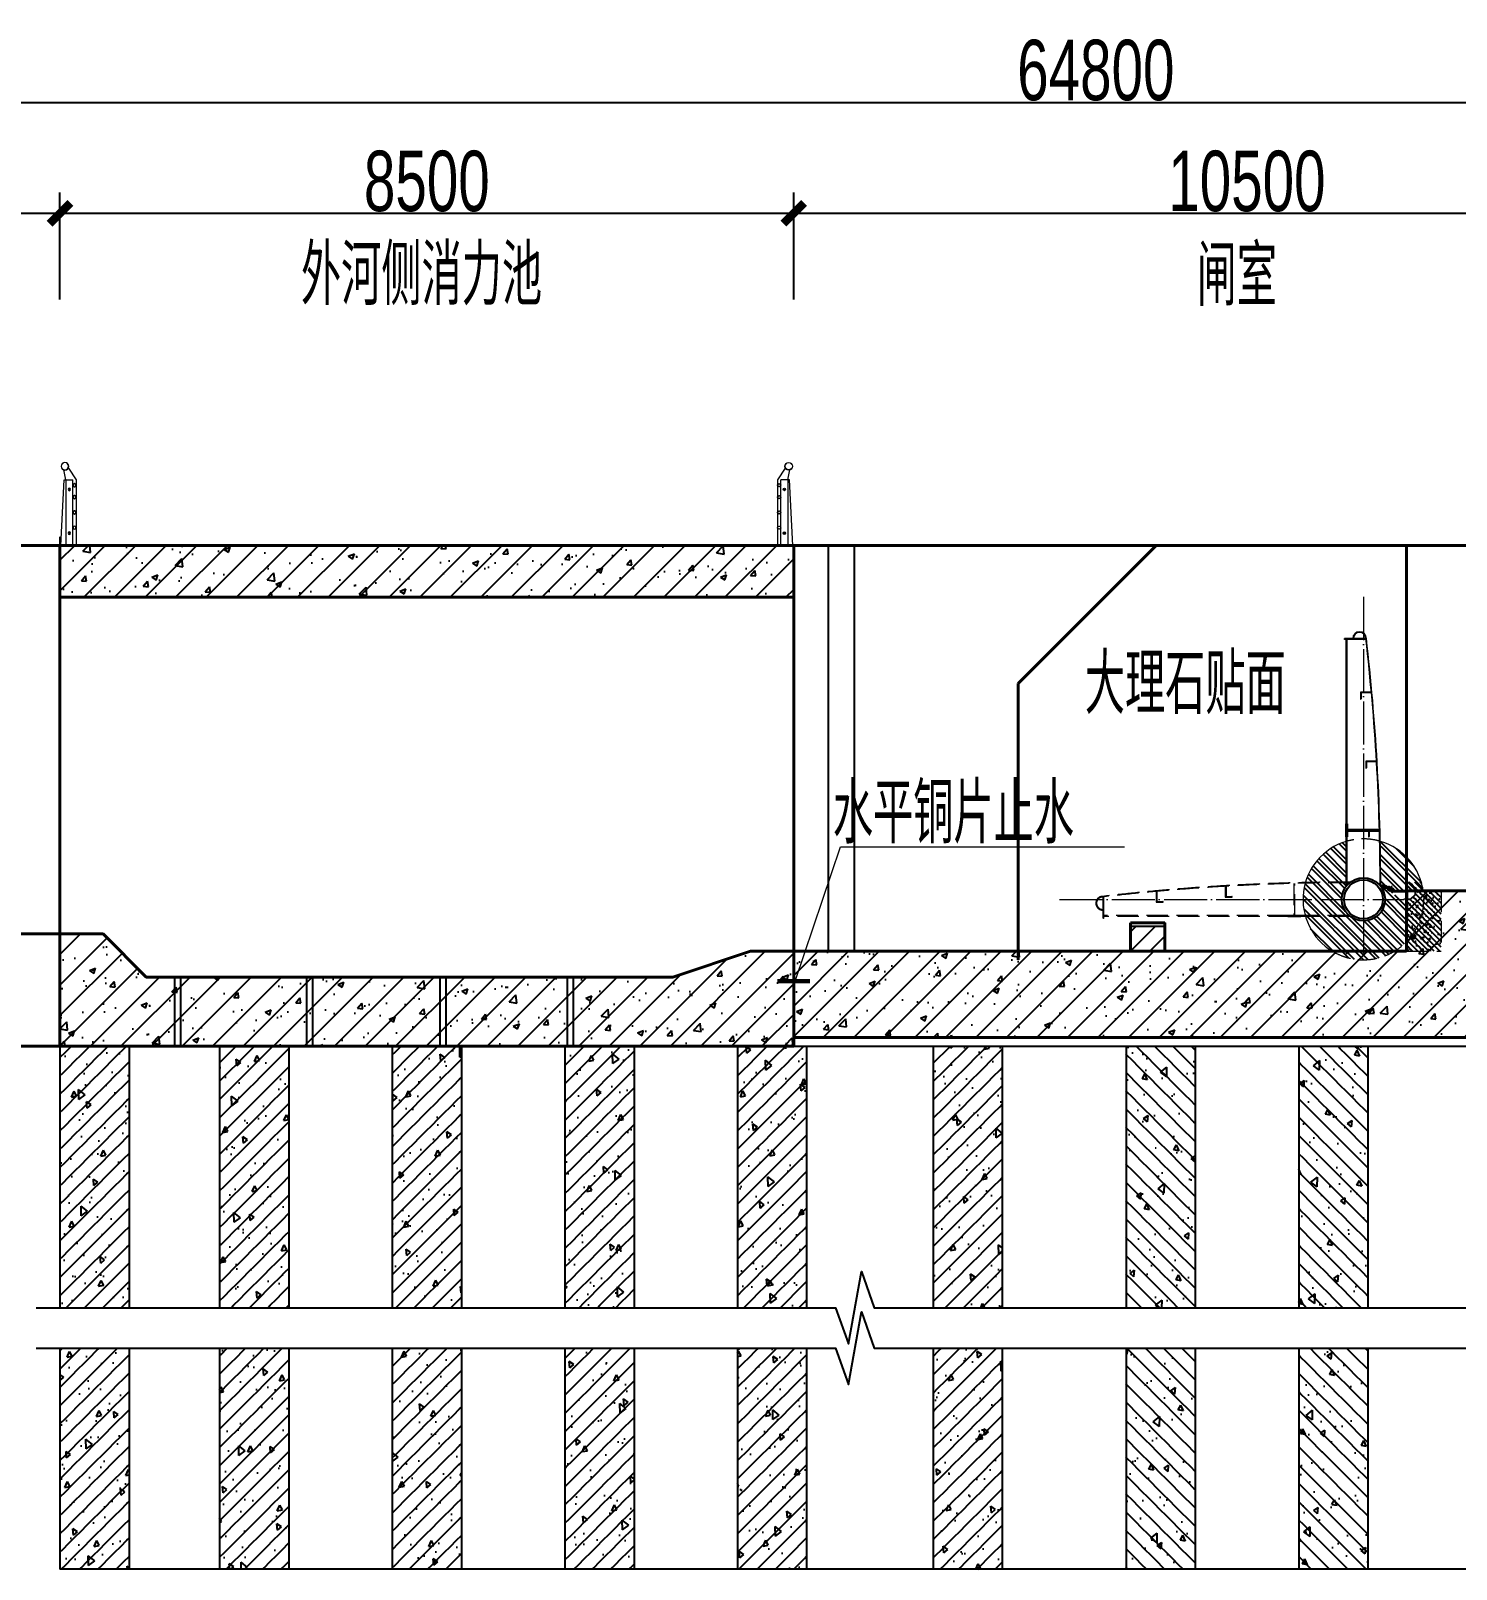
# Model space of a CAD drawing. Extents: x -51258 to 164715, y -112558 to 496610.
# Drawn here: x 60395 to 76908, y 16388 to 34205 of the extents above; entities that cross this region are included whole.
import ezdxf
from ezdxf.enums import TextEntityAlignment as Align

# ---------------------------------------------------------------- set-up
doc = ezdxf.new("R2010")
doc.units = 0
doc.header["$LTSCALE"] = 1000
doc.header["$PDMODE"] = 32
doc.header["$PDSIZE"] = 1
for name, pattern in [('ACAD_ISO03W100', [30, 12, -18]), ('DASH', [0.35, 0.25, -0.1]), ('DOTE', [2.4200000000000004, 2, -0.2, 0.02, -0.2])]:
    doc.linetypes.add(name, pattern=pattern)
for name, color, linetype in [('PUB_TEXT', 7, 'Continuous'), ('填充252', 252, 'Continuous'), ('标注', 3, 'Continuous')]:
    doc.layers.add(name, color=color, linetype=linetype)
for name, color, linetype, lineweight in [('中心线0.15', 5, 'DOTE', 15), ('中粗线0.25', 6, 'Continuous', 25), ('细线0.15', 4, 'Continuous', 15), ('结构轮廓线0.4', 1, 'Continuous', 40), ('虚线0.15', 2, 'DASH', 15)]:
    doc.layers.add(name, color=color, linetype=linetype, lineweight=lineweight)
doc.styles.add('han', font='pdatxt.shx', dxfattribs={"width": 0.7, "bigfont": 'chinese.shx'})
doc.styles.add('图中的汉字和数字', font='njsyeng.shx', dxfattribs={"width": 0.7, "bigfont": 'njsychn.shx'})
doc.linetypes.add('FENCELINE2', pattern='A,0.25,-0.1,[132,ltypeshp.shx,S=0.1,R=0,X=-0.1,Y=0],-0.1,1', length=1.45)
doc.dimstyles.new('1比200(加大字号)', dxfattribs={"dimtxt": 700, "dimasz": 240, "dimexe": 240, "dimexo": 30, "dimgap": 20, "dimtad": 1, "dimdec": 0, "dimdsep": 46, "dimtxsty": '图中的汉字和数字', "dimblk": 'ARCHTICK', "dimcen": 2, "dimclrd": 3, "dimclre": 3, "dimclrt": 3, "dimadec": 0, "dimazin": 0, "dimtfac": 1, "dimtdec": 0, "dimtmove": 2, "dimatfit": 3, "dimldrblk": 'ARCHTICK', "dimfxl": 1000, "dimfxlon": 1, "dimarcsym": 0})

# ---------------------------------------------------------------- blocks, each defined once
blk = doc.blocks.new('LG')
at = {"layer": '细线0.15'}
for p, q in [((359148.2625224381, -64654.48403312584, 40), (359058.2545865657, -64789.88537803153, 40)), ((359058.2545865657, -64789.88537803153, 40), (359058.2545865657, -65549.88537803154)), ((359178.2545865657, -64789.88537803155, 40), (359199.7653564651, -64677.29229785268, 40))]:
    blk.add_line(p, q, dxfattribs=at)
at = {"layer": '细线0.15', "lineweight": 0}
for p, q in [((359195.2631245015, -64789.88537803153, 40), (359097.2631245015, -64789.88537803153, 40)), ((359097.2631245016, -65549.88537803154), (359097.2631245015, -64789.88537803153, 40)), ((359235.2631245015, -65549.88537803154), (359195.2631245015, -64789.88537803153, 40))]:
    blk.add_line(p, q, dxfattribs=at)
at = {"layer": '细线0.15', "linetype": 'ACAD_ISO03W100'}
blk.add_line((359178.2545865657, -64789.88537803155, 40), (359178.2545865657, -65549.88537803153), dxfattribs=at)
at = {"layer": '细线0.15', "linetype": 'FENCELINE2'}
blk.add_line((359045.765758303, -65549.88537803154), (359245.7657583031, -65549.88537803154), dxfattribs=at)
at = {"layer": '细线0.15', "lineweight": 0}
for centre, radius in [((359187.9650924229, -64634.38537803157, 40), 44.49999999999999), ((359187.9650924229, -64634.38537803157, 40), 41.99999999999999), ((359137.2631245015, -64901.75395235806, 40), 15), ((359137.2631245015, -65409.86923665156), 15)]:
    blk.add_circle(centre, radius, dxfattribs=at)
at = {"layer": '细线0.15'}
for centre, radius in [((359077.2545865656, -64854.38537803147, 40), 19), ((359077.2545865656, -64854.38537803147, 40), 17), ((359077.2545865656, -64991.38537803147, 40), 19), ((359077.2545865656, -64991.38537803147, 40), 17), ((359137.2631245015, -64901.75395235806, 40), 7.499999999999997), ((359077.2545865656, -65168.38537803147, 40), 19), ((359077.2545865656, -65168.38537803147, 40), 17), ((359077.2545865656, -65345.38537803147), 19), ((359077.2545865656, -65345.38537803147), 17), ((359137.2631245015, -65409.86923665156), 7.499999999999997)]:
    blk.add_circle(centre, radius, dxfattribs=at)
blk = doc.blocks.new('_ArchTick')
at = {"color": 0, "linetype": 'ByBlock', "const_width": 0.4}
blk.add_lwpolyline([(-0.5, -0.5), (0.5, 0.5)], dxfattribs=at)
blk = doc.blocks.new('*D256')
at = {"color": 3, "lineweight": -2, "transparency": 16777216}
for p, q in [((40332.98265439345, 32376.09166996111), (40332.98265439345, 33616.09166996111)), ((105132.9825643851, 32376.09166996111), (105132.9825643851, 33616.09166996111)), ((40332.98265439345, 33376.09166996111), (105132.9825643851, 33376.09166996111))]:
    blk.add_line(p, q, dxfattribs=at)
at = {"layer": 'Defpoints', "color": 0, "transparency": 16777216}
for p in [(105132.9825643851, 33376.09166996111), (105132.9825643851, 23354.15940741589), (40332.98265439345, 22665.19303068612)]:
    blk.add_point(p, dxfattribs=at)
at = {"color": 3, "lineweight": -2, "transparency": 16777216, "xscale": 240, "yscale": 240, "zscale": 240, "rotation": 180}
blk.add_blockref('_ArchTick', (40332.98265439345, 33376.09166996111), dxfattribs=at)
at = {"color": 3, "lineweight": -2, "transparency": 16777216, "xscale": 240, "yscale": 240, "zscale": 240}
blk.add_blockref('_ArchTick', (105132.9825643851, 33376.09166996111), dxfattribs=at)
at = {"color": 3, "transparency": 16777216, "insert": (72732.98260938926, 33746.09166996111), "char_height": 700, "attachment_point": 5, "style": 'han'}
blk.add_mtext('64800', dxfattribs=at)
blk = doc.blocks.new('xpz')
at = {"layer": '填充252'}
h = blk.add_hatch(dxfattribs=at)
h.set_pattern_fill('钢筋混凝土', color=256, scale=100, angle=45, style=0)
h.set_pattern_definition([(94.99999999999999, (-400, 0), (551.5519991722207, 462.8070788119675), [75, -825]), (40.00000000000002, (-400, 0), (-629.9921673908858, 433.7681495980274), [60, -660]), (145.4514, (-354.0373379739467, 38.56725847578491), (-78.43946861942663, 896.5752821994698), [63.74019000000001, -701.142112]), (91.18419999999998, (-541.4213562373188, 141.4213562373188), (871.6930000911972, 637.613765196473), [112.5, -1237.5]), (141.6356, (-468.7802398364875, 194.5557908087794), (-27.89901497305073, 1349.711689404357), [95.610288, -1051.713]), (36.18420000000004, (-541.4213562373188, 141.4213562373188), (-27.90006887325262, 1349.711667915246), [90, -990]), (66, (-435.3553390593152, 176.776695296634), (706.7715721143024, 137.3824764677699), [74.99999999999997, -824.9999999999998]), (11.00000000000004, (-435.3553390593152, 176.776695296634), (-340.708593061954, 684.8084353987663), [60, -660]), (116.4514, (-376.4577006713953, 188.2251974400133), (366.0636170132847, 822.1906197394301), [63.74019000000001, -701.142112]), (82.50000000000001, (-400, 0), (-226.7931853063402, 243.9898176125473), [0, -651.9999999999998, 0, -669.9999999999998, 0, -662.4999999999998]), (52.49999999999999, (-400, 0), (-92.87294220246008, 464.9094499003634), [0, -382, 0, -637, 0, -252.5]), (12.5, (-557.6848122046213, -157.6848122045922), (393.4181673192061, 361.5207618148606), [0, -250, 0, -780, 0, -1035]), (2.499999999999997, (-628.3954903232516, -228.3954903232516), (341.5899831984662, 483.1598068739489), [0, -325, 0, -518, 0, -735]), (45, (-400, 0), (-106.0660171779821, 106.0660171779821), [100])])
h.paths.add_polyline_path([(0, 3028.91068143677), (-800, 3028.91068143677), (-800, 0), (0, 0)])
h.paths.add_polyline_path([(0, -468.5532274884172), (-800, -468.5532274884172), (-800, -3028.91068143677), (0, -3028.91068143677)])
at = {"color": 252}
for p, q in [((-800, 3028.91068143677), (-800, 0)), ((0, 3028.91068143677), (0, 0)), ((-800, -468.5532274884172), (-800, -3028.91068143677)), ((0, -468.5532274884172), (0, -3028.91068143677))]:
    blk.add_line(p, q, dxfattribs=at)
blk = doc.blocks.new('*D488')
at = {"color": 3, "lineweight": -2, "transparency": 16777216}
for p, q in [((45732.98263392251, 31091.37868433795), (45732.98263392251, 32331.37868433795)), ((60733.01065972869, 31091.37868433795), (60733.01065972869, 32331.37868433795)), ((45732.98263392251, 32091.37868433795), (60733.01065972869, 32091.37868433795))]:
    blk.add_line(p, q, dxfattribs=at)
at = {"layer": 'Defpoints', "color": 0, "transparency": 16777216}
for p in [(60733.01065972869, 32091.37868433795), (45732.98263392251, 22839.22195477702), (60733.01065972869, 22892.40533484507)]:
    blk.add_point(p, dxfattribs=at)
at = {"color": 3, "lineweight": -2, "transparency": 16777216, "xscale": 240, "yscale": 240, "zscale": 240, "rotation": 180}
blk.add_blockref('_ArchTick', (45732.98263392251, 32091.37868433795), dxfattribs=at)
at = {"color": 3, "lineweight": -2, "transparency": 16777216, "xscale": 240, "yscale": 240, "zscale": 240}
blk.add_blockref('_ArchTick', (60733.01065972869, 32091.37868433795), dxfattribs=at)
at = {"color": 3, "transparency": 16777216, "insert": (53232.9966468256, 32461.37868433795), "char_height": 700, "attachment_point": 5, "style": 'han'}
blk.add_mtext('15000', dxfattribs=at)
blk = doc.blocks.new('*D489')
at = {"color": 3, "lineweight": -2, "transparency": 16777216}
for p, q in [((60733.01065972869, 31091.37868433795), (60733.01065972869, 32331.37868433795)), ((69232.98257303392, 31091.37868433795), (69232.98257303392, 32331.37868433795)), ((60733.01065972869, 32091.37868433795), (69232.98257303392, 32091.37868433795))]:
    blk.add_line(p, q, dxfattribs=at)
at = {"layer": 'Defpoints', "color": 0, "transparency": 16777216}
for p in [(69232.98257303392, 32091.37868433795), (60733.01065972869, 22892.40533484507), (69232.98257303392, 22065.54923761706)]:
    blk.add_point(p, dxfattribs=at)
at = {"color": 3, "lineweight": -2, "transparency": 16777216, "xscale": 240, "yscale": 240, "zscale": 240, "rotation": 180}
blk.add_blockref('_ArchTick', (60733.01065972869, 32091.37868433795), dxfattribs=at)
at = {"color": 3, "lineweight": -2, "transparency": 16777216, "xscale": 240, "yscale": 240, "zscale": 240}
blk.add_blockref('_ArchTick', (69232.98257303392, 32091.37868433795), dxfattribs=at)
at = {"color": 3, "transparency": 16777216, "insert": (64982.99661638131, 32461.37868433795), "char_height": 700, "attachment_point": 5, "style": 'han'}
blk.add_mtext('8500', dxfattribs=at)
blk = doc.blocks.new('*D490')
at = {"color": 3, "lineweight": -2, "transparency": 16777216}
for p, q in [((69232.98257303392, 31091.37868433795), (69232.98257303392, 32331.37868433795)), ((79732.98257322286, 31091.37868433795), (79732.98257322286, 32331.37868433795)), ((69232.98257303392, 32091.37868433795), (79732.98257322286, 32091.37868433795))]:
    blk.add_line(p, q, dxfattribs=at)
at = {"layer": 'Defpoints', "color": 0, "transparency": 16777216}
for p in [(79732.98257322286, 32091.37868433795), (69232.98257303392, 22892.40533484507), (79732.98257322286, 21870.99148670502)]:
    blk.add_point(p, dxfattribs=at)
at = {"color": 3, "lineweight": -2, "transparency": 16777216, "xscale": 240, "yscale": 240, "zscale": 240, "rotation": 180}
blk.add_blockref('_ArchTick', (69232.98257303392, 32091.37868433795), dxfattribs=at)
at = {"color": 3, "lineweight": -2, "transparency": 16777216, "xscale": 240, "yscale": 240, "zscale": 240}
blk.add_blockref('_ArchTick', (79732.98257322286, 32091.37868433795), dxfattribs=at)
at = {"color": 3, "transparency": 16777216, "insert": (74482.98257312839, 32461.37868433795), "char_height": 700, "attachment_point": 5, "style": 'han'}
blk.add_mtext('10500', dxfattribs=at)

msp = doc.modelspace()

# ---------------------------------------------------------------- hatches: boundary and pattern name
at = {"layer": '填充252'}
h = msp.add_hatch(dxfattribs=at)
h.set_pattern_fill('钢筋混凝土', color=256, scale=100, style=0)
h.set_pattern_definition([(45, (63132.98065579034, 27646.06712073623), (-176.7766952966369, 176.7766952966369), []), (49.99999999999999, (63132.98065579034, 27646.06712073623), (717.2601826007534, -62.75213498259511), [75, -825]), (355, (63132.98065579034, 27646.06712073623), (-138.751333613, 752.1921337000118), [60, -660]), (100.4514, (63192.75233579034, 27640.83778073627), (578.5093817140216, 689.4395420609536), [63.74019000000001, -701.142112]), (46.18420000000002, (63132.98065579034, 27846.06712073623), (1067.241048625644, -165.5190143290181), [112.4999999999999, -1237.499999999999]), (96.6356, (63221.91740079017, 27832.27381373616), (934.6627055487033, 974.1178709004417), [95.610288, -1051.713]), (351.1842, (63132.98065579034, 27846.06712073623), (934.6619451336272, 974.1186009253246), [90, -990]), (21, (63232.98065579034, 27796.06712073623), (596.9070521184617, -402.6188906653388), [75, -825]), (326.0000000000001, (63232.98065579034, 27796.06712073623), (243.3153319215817, 725.150045046853), [60, -660]), (71.4514, (63282.72288879033, 27762.5155147363), (840.22262858149, 322.5304967099524), [63.74019000000001, -701.142112]), (37.50000000000001, (63132.98065579034, 27646.06712073623), (12.15985531729067, 332.8938538313115), [0, -652, 0, -670, 0, -662.5]), (7.499999999999999, (63132.98065579034, 27646.06712073623), (263.0695374421486, 394.4117118823602), [0, -382, 0, -637, 0, -252.5]), (327.5, (62909.98065579034, 27646.06712073623), (533.822436172409, -22.55487173437976), [0, -250, 0, -780, 0, -1035]), (317.5, (62809.98065579034, 27646.06712073623), (583.1861693423863, 100.1049823323177), [0, -325, 0, -518, 0, -735])])
h.paths.add_polyline_path([(69232.98203810517, 28246.06712073623), (60732.98065579034, 28246.06712073623), (60732.98065579034, 27646.06712073623), (69232.98203810517, 27646.06712073623)])
h = msp.add_hatch(dxfattribs=at)
h.set_pattern_fill('ANSI32', color=256, scale=11.25, angle=90, style=0)
h.set_pattern_definition([(135, (44880.10996838546, -2580.256755499868), (-75.77091102152099, -75.77091102152099), []), (135, (44880.10996838546, -2529.742792999838), (-75.77091102152099, -75.77091102152099), [])])
edge = h.paths.add_edge_path()
edge.add_arc((64035.29098160521, 24531.43243279879), 11999.99999999601, -1.1238586513152882, 1.3646307435607241, ccw=False)
edge.add_arc((75841.4971438288, 24135.33959964395), 250.0000000014511, 34.80436111992992, 40.00916102993028, ccw=False)
edge.add_arc((76065.91977894705, 24289.85196157126), 22.50000000005954, 65.00000000002422, 211.6857323847929, ccw=False)
edge.add_line((76075.42868983632, 24310.24388677976), (76120.71263981963, 24289.12763411109))
edge.add_line((76120.71263981963, 24289.12763411109), (76124.93882243687, 24298.19071198138))
edge.add_line((76124.93882243687, 24298.19071198138), (76186.14603743053, 24269.64931889554))
edge.add_line((76186.14603743053, 24269.64931889554), (76181.91985481328, 24260.58624102524))
edge.add_line((76181.91985481328, 24260.58624102524), (76175.15796262541, 24246.08531643264))
edge.add_line((76175.15796262541, 24246.08531643264), (76175.19698336118, 24246.06712076464))
edge.add_line((76175.19698336118, 24246.06712076464), (76332.98255831099, 24246.06712076464))
edge.add_line((76332.98255831099, 24246.06712076464), (76525.80288133796, 24246.06712076464))
edge.add_arc((75832.98255831262, 24146.06712074939), 700.0000000000459, 8.213210702996438, 73.49195315444405)
edge = h.paths.add_edge_path()
edge.add_arc((75832.98255831239, 24146.06712074962), 700.0000000000457, 106.6015495990303, 238.9972808637353)
edge.add_line((75472.42743074105, 23546.06712076464), (75540.86925973595, 23509.93048385862))
edge.add_arc((75832.98255831216, 24146.06712075009), 700.0000000005766, 245.3354607264497, 315.5846914025723)
edge.add_line((76332.98255831076, 23656.16917219106), (76332.98255831076, 24148.28239619173))
edge.add_line((76332.98255831076, 24148.28239619173), (76302.35221377577, 24148.28239619173))
edge.add_line((76302.35221377577, 24148.28239619173), (76172.53664740946, 24205.92519399547))
edge.add_line((76172.53664740946, 24205.92519399547), (76172.53664740946, 24234.06712076464))
edge.add_line((76172.53664740946, 24234.06712076464), (76108.87932849073, 24263.75101607409))
edge.add_line((76108.87932849073, 24263.75101607409), (76113.95074763175, 24274.62670951849))
edge.add_line((76113.95074763175, 24274.62670951849), (76092.5768392247, 24284.59352669329))
edge.add_arc((76090.88636617761, 24280.96829554508), 4.000000000069949, 64.99999999899414, 160.4133122733312)
edge.add_arc((76065.41726544805, 24288.25361250597), 22.50000000003521, 208.8932985771881, 344.680878264767, ccw=False)
edge.add_arc((75832.98255831239, 24146.06712074939), 249.9999999999539, 1.3301360013429075e-11, 31.68573238476938, ccw=False)
edge.add_arc((75832.98255831239, 24146.0671207495), 250, -180, 0, ccw=False)
edge.add_arc((75832.98255831239, 24146.06712074939), 250.0000000001019, 143.1301023541646, 179.9999999999933, ccw=False)
edge.add_line((75632.98255831239, 24296.0671207495), (75632.98255831239, 24816.88751399959))
h = msp.add_hatch(dxfattribs=at)
h.set_pattern_fill('钢筋混凝土', color=256, scale=100, style=0)
h.set_pattern_definition([(45, (69232.9825730338, 35991.53194264625), (-176.7766952966369, 176.7766952966369), []), (49.99999999999999, (69232.9825730338, 35991.53194264625), (717.2601826007534, -62.75213498259511), [75, -825]), (355, (69232.9825730338, 35991.53194264625), (-138.751333613, 752.1921337000118), [60, -660]), (100.4514, (69292.75425303381, 35986.30260264629), (578.5093817140216, 689.4395420609536), [63.74019000000001, -701.142112]), (46.18420000000002, (69232.9825730338, 36191.53194264625), (1067.241048625644, -165.5190143290181), [112.4999999999999, -1237.499999999999]), (96.6356, (69321.91931803364, 36177.7386356463), (934.6627055487033, 974.1178709004417), [95.610288, -1051.713]), (351.1842, (69232.9825730338, 36191.53194264625), (934.6619451336272, 974.1186009253246), [90, -990]), (21, (69332.9825730338, 36141.53194264625), (596.9070521184617, -402.6188906653388), [75, -825]), (326.0000000000001, (69332.9825730338, 36141.53194264625), (243.3153319215817, 725.150045046853), [60, -660]), (71.4514, (69382.7248060338, 36107.98033664632), (840.22262858149, 322.5304967099524), [63.74019000000001, -701.142112]), (37.50000000000001, (69232.9825730338, 35991.53194264625), (12.15985531729067, 332.8938538313115), [0, -652, 0, -670, 0, -662.5]), (7.499999999999999, (69232.9825730338, 35991.53194264625), (263.0695374421486, 394.4117118823602), [0, -382, 0, -637, 0, -252.5]), (327.5, (69009.9825730338, 35991.53194264625), (533.822436172409, -22.55487173437976), [0, -250, 0, -780, 0, -1035]), (317.5, (68909.9825730338, 35991.53194264625), (583.1861693423863, 100.1049823323177), [0, -325, 0, -518, 0, -735])])
h.paths.add_polyline_path([(79732.98258225064, 23546.06712075765), (78433.25995779599, 23546.06712075241), (77732.98258253586, 24246.06724658702), (76332.9825119933, 24246.06713494449), (76332.98256781467, 23546.06712074997), (69232.98258253772, 23546.06712074997), (69232.98258253772, 22545.86915840115), (79732.98258211467, 22545.86915840115)])
h = msp.add_hatch(dxfattribs=at)
h.set_pattern_fill('ANSI37', color=256, scale=2.499999999999998, angle=9.99999999999998, style=0)
h.set_pattern_definition([(125, (80109.4057138758, 22204.01673381054), (6.502019351543868, 4.552762963536424), []), (35.00000000000003, (80109.4057138758, 22204.01673381054), (4.552762963536424, -6.502019351543868), [])])
h.paths.add_polyline_path([(76043.93935811988, 24285.04456099938, -0.620854494938367), (76075.42868983632, 24310.24388677976), (76151.31624731634, 24274.85693756817), (76144.55435512846, 24260.35601297556), (76092.5768392247, 24284.59352669329, 0.4421648155627698), (76087.11782470884, 24282.30922626611, -0.4247172252817812), (76057.6246521862, 24268.93687438476, 0.01321251821820088)])
h.paths.add_polyline_path([(76151.31624731634, 24274.85693756817), (76181.91985481328, 24260.58624102524), (76175.15796262541, 24246.08531643264), (76144.55435512846, 24260.35601297556)])
h = msp.add_hatch(dxfattribs=at)
h.set_pattern_fill('钢筋混凝土', color=256, scale=30, angle=45, style=0)
h.set_pattern_definition([(85.00000000000007, (1480998.900400712, 880570.6879058662), (-165.4655997516662, 138.8421236435902), [22.5, -247.5]), (140, (1480998.900400712, 880570.6879058662), (188.9976502172657, 130.1304448794082), [18, -198]), (34.54860000000001, (1480985.111602104, 880582.2580834087), (23.53184058582799, 268.9725846598409), [19.122057, -210.3426336]), (88.81580000000007, (1481041.326807584, 880613.1143127372), (-261.5079000273591, 191.2841295589419), [33.74999999999998, -371.2499999999998]), (38.36440000000001, (1481019.534472663, 880629.0546431085), (8.369704491915172, 404.9135068213073), [28.6830864, -315.5139]), (143.8157999999999, (1481041.326807584, 880613.1143127372), (8.370020661975758, 404.9135003745738), [27, -297]), (114, (1481009.50700243, 880623.7209144551), (-212.0314716342907, 41.21474294033096), [22.49999999999998, -247.4999999999998]), (169, (1481009.50700243, 880623.7209144551), (102.2125779185862, 205.4425306196299), [18, -198]), (63.54859999999998, (1480991.837710914, 880627.1554650981), (-109.8190851039854, 246.6571859218291), [19.122057, -210.3426336]), (97.49999999999993, (1480998.900400712, 880570.6879058662), (68.03795559190203, 73.19694528376417), [0, -195.5999999999998, 0, -200.9999999999998, 0, -198.7499999999998]), (127.5, (1480998.900400712, 880570.6879058662), (27.86188266073801, 139.472834970109), [0, -114.6, 0, -191.1, 0, -75.75]), (167.5, (1481046.205844373, 880523.3824622044), (-118.0254501957618, 108.4562285444582), [0, -75, 0, -234, 0, -310.5]), (177.5, (1481067.419047809, 880502.1692587691), (-102.4769949595399, 144.9479420621847), [0, -97.5, 0, -155.4, 0, -220.5]), (135, (1480998.900400712, 880570.6879058662), (31.81980515339464, 31.81980515339464), [30])])
h.paths.add_polyline_path([(76332.98255831076, 24146.06712076464), (76337.98255831099, 24146.06712076464, 0.4142135623730951), (76339.98255831099, 24148.06712076464), (76379.98255831099, 24148.06712076464), (76430.98255831099, 24199.06712076464), (76430.98255831099, 24239.06712076464), (76346.98255831099, 24239.06712076464, 0.4142135623730951), (76339.98255831099, 24232.06712076464), (76339.98255831099, 24148.06712076464, -0.4142135623730951), (76337.98255831099, 24146.06712076464), (76332.98255831076, 24146.06712076464), (76332.98255831099, 24246.06712076464), (76332.98255831076, 24346.06709977658), (76503.80295247471, 24346.06711768964, -0.04022752330926981), (76527.17273398282, 24236.0671207644, -0.2299600266260121), (76332.98255831076, 23656.16917219129)], flags=17)
edge = h.paths.add_edge_path()
edge.add_line((76732.98255831239, 24246.06716684229), (76525.80287707181, 24246.0671503208))
edge.add_arc((75832.98255831216, 24146.0671207495), 700.0000000003487, -44.415308597371904, 8.213213147267709, ccw=False)
edge.add_line((76332.98255831076, 23656.16917219106), (76332.98255831076, 23546.06712076475))
edge.add_line((76332.98255831076, 23546.06712076487), (76732.98255831239, 23546.06712076487))
edge.add_line((76732.98255831239, 23546.06712076487), (76732.98255831239, 24246.0671668424))
h = msp.add_hatch(dxfattribs=at)
h.set_pattern_fill('ANSI31', color=256, scale=2.499999999999998, angle=90, style=0)
h.set_pattern_definition([(44.99999999999995, (77924.00836029768, 22898.96625617682), (5.612660075668212, -5.612660075668219), [])])
h.paths.add_polyline_path([(76332.98255831099, 24246.06712076464), (76432.98255831099, 24246.06712076464), (76432.98255831099, 24241.06712076464, -0.4142135623730951), (76430.98255831099, 24239.06712076464), (76346.98255831099, 24239.06712076464, 0.4142135623730951), (76339.98255831099, 24232.06712076464), (76339.98255831099, 24148.06712076464, -0.4142135623730951), (76337.98255831099, 24146.06712076464), (76332.98255831099, 24146.06712076464)])
h = msp.add_hatch(dxfattribs=at)
h.set_pattern_fill('钢筋混凝土', color=256, scale=100, style=0)
h.set_pattern_definition([(45, (60732.98065579034, 22446.06712074997), (-176.7766952966369, 176.7766952966369), []), (49.99999999999999, (60732.98065579034, 22446.06712074997), (717.2601826007534, -62.75213498259511), [75, -825]), (355, (60732.98065579034, 22446.06712074997), (-138.751333613, 752.1921337000118), [60, -660]), (100.4514, (60792.75233579034, 22440.83778075001), (578.5093817140216, 689.4395420609536), [63.74019000000001, -701.142112]), (46.18420000000002, (60732.98065579034, 22646.06712074997), (1067.241048625644, -165.5190143290181), [112.4999999999999, -1237.499999999999]), (96.6356, (60821.91740079017, 22632.27381375001), (934.6627055487033, 974.1178709004417), [95.610288, -1051.713]), (351.1842, (60732.98065579034, 22646.06712074997), (934.6619451336272, 974.1186009253246), [90, -990]), (21, (60832.98065579034, 22596.06712074997), (596.9070521184617, -402.6188906653388), [75, -825]), (326.0000000000001, (60832.98065579034, 22596.06712074997), (243.3153319215817, 725.150045046853), [60, -660]), (71.4514, (60882.72288879033, 22562.51551475003), (840.22262858149, 322.5304967099524), [63.74019000000001, -701.142112]), (37.50000000000001, (60732.98065579034, 22446.06712074997), (12.15985531729067, 332.8938538313115), [0, -652, 0, -670, 0, -662.5]), (7.499999999999999, (60732.98065579034, 22446.06712074997), (263.0695374421486, 394.4117118823602), [0, -382, 0, -637, 0, -252.5]), (327.5, (60509.98065579034, 22446.06712074997), (533.822436172409, -22.55487173437976), [0, -250, 0, -780, 0, -1035]), (317.5, (60409.98065579034, 22446.06712074997), (583.1861693423863, 100.1049823323177), [0, -325, 0, -518, 0, -735])])
h.paths.add_polyline_path([(69232.9825730338, 23546.06712074997), (68732.9825730338, 23546.06712074997), (67832.9825730338, 23246.0671207374), (61732.98065579034, 23246.0671207374), (61232.98065579034, 23746.0671207374), (60732.98065579034, 23746.0671207374), (60732.98065579034, 22446.06874061795), (60732.98403727941, 22446.06874061795), (69232.9825730338, 22446.06712074997)])
h = msp.add_hatch(dxfattribs=at)
h.set_pattern_fill('ANSI31', color=256, scale=100, style=0)
h.set_pattern_definition([(45, (73132.98256972784, 23546.06712074997), (-112.2532015133644, 112.2532015133644), [])])
h.paths.add_polyline_path([(73532.98256972784, 23832.33504718344), (73132.98256972784, 23832.33504718344), (73132.98256972784, 23546.06712074997), (73532.98256972784, 23546.06712074997)])

# ---------------------------------------------------------------- linework, layer by layer
at = {"color": 252}
for p, q in [((60732.98065579034, 28345.86915838742), (60732.98065579034, 19516.95847695181)), ((71649.67894767507, 22446.06712074997), (71649.67894767507, 19516.95847694296)), ((60732.98065579034, 18920.01734744478), (60732.98065579034, 16488.04779551504)), ((71649.67894767507, 18948.4052494982), (71649.67894767507, 16488.04779550619)), ((79732.89133688065, 16388.04779552913), (60732.98065579034, 16388.04779552913))]:
    msp.add_line(p, q, dxfattribs=at)
at = {"color": 7, "linetype": 'Continuous', "lineweight": 30}
for p, q in [((75632.98256379602, 25021.06710884371), (75632.98256379602, 24871.06713268557)), ((75644.98255831239, 25021.06710884371), (75632.98256379602, 25021.06710884371)), ((75644.98255831239, 24871.06713268557), (75644.98255831239, 25021.06710884371)), ((75644.98255831239, 24951.06717560091), (75644.98255831239, 24941.06718513765)), ((76017.4340212208, 24951.06717560091), (75644.98255831239, 24951.06717560091)), ((75632.98256379602, 24871.06713268557), (75644.98255831239, 24871.06713268557)), ((75644.98255831239, 24941.06718513765), (76017.69388841631, 24941.06718513765))]:
    msp.add_line(p, q, dxfattribs=at)
for p, q in [((76075.42868983632, 24310.24388677976), (76181.91985481328, 24260.58624102524)), ((76092.5768392247, 24284.59352669329), (76175.19698336118, 24246.06712076464)), ((76113.95074763175, 24274.62670951849), (76108.87932849073, 24263.75101607409)), ((76108.87932849073, 24263.75101607409), (76172.53664740946, 24234.06712076464)), ((76120.71263981963, 24289.12763411109), (76124.93882243687, 24298.19071198138)), ((76124.93882243687, 24298.19071198138), (76186.14603743053, 24269.64931889554)), ((76332.98255831099, 24234.06712076464), (76172.53664740946, 24234.06712076464)), ((76175.15796262541, 24246.08531643264), (76181.91985481328, 24260.58624102524)), ((76332.98255831099, 24246.06712076464), (76175.19698336118, 24246.06712076464)), ((76186.14603743053, 24269.64931889554), (76181.91985481328, 24260.58624102524)), ((76339.98255831099, 24232.06712076464), (76339.98255831099, 24148.06712076464)), ((76346.98255831099, 24239.06712076464), (76430.98255831099, 24239.06712076464)), ((76430.98255831099, 24239.06712076464), (76430.98255831099, 24199.06712076464)), ((76432.98255831099, 24246.06712076464), (76432.98255831099, 24241.06712076464)), ((76332.98255831099, 24146.06712076464), (76337.98255831099, 24146.06712076464)), ((76332.98255831099, 24146.06712076464), (76337.98255831099, 24146.06712076464)), ((76339.98255831099, 24148.06712076464), (76379.98255831099, 24148.06712076464)), ((76430.98255831099, 24199.06712076464), (76379.98255831099, 24148.06712076464))]:
    msp.add_line(p, q)
msp.add_lwpolyline([(73132.98256972784, 23876.06712074997), (73532.98256972784, 23876.06712074997), (73532.98256972784, 23832.33504718344), (73132.98256972784, 23832.33504718344)], close=True)
at = {"const_width": 50}
msp.add_lwpolyline([(69422.07304387077, 23198.6664350396), (69043.89210219661, 23198.6664350396)], dxfattribs=at)
at = {"color": 252}
for points in [[(60456.87261329827, 19416.95847695624), (69715.49618608787, 19416.95847698604), (69868.36368448011, 18996.95847698604), (70016.47834827474, 19836.95847698604), (70165.49618608787, 19416.95847698604), (79946.9553710921, 19416.95847699023)], [(60456.87261329827, 18948.40524946782), (69715.49618608787, 18948.40524949762), (69868.36368448011, 18528.40524949762), (70016.47834827474, 19368.40524949762), (70165.49618608787, 18948.40524949762), (79956.21097637343, 18948.40524950181)]]:
    msp.add_lwpolyline(points, dxfattribs=at)
for radius in [250.0000000000001, 225]:
    msp.add_circle((75832.98255831239, 24146.0671207495), radius)
for centre, radius, start, end in [((76065.91977894728, 24289.85196157149), 22.49999999999998, 65.00000001299702, 340.4133122616955), ((76090.88636617761, 24280.96829554508), 3.999999999999996, 65.00000001299702, 160.4133122616955), ((76346.98255831099, 24232.06712076464), 6.999999999999994, 90, 180), ((76430.98255831099, 24241.06712076464), 1.999999999999998, 270, 0), ((76337.98255831099, 24148.06712076464), 1.999999999999998, 270, 0)]:
    msp.add_arc(centre, radius, start, end)
at = {"layer": '中心线0.15'}
msp.add_line((76163.57217690677, 24301.13986339211), (76131.45318901449, 24232.26047157752), dxfattribs=at)
at = {"layer": '中心线0.15', "ltscale": 0.25}
for points in [[(75832.98255831239, 27649.09800991183), (75832.98255831239, 23499.44779290934)], [(72313.32902827396, 24146.0671207495), (76306.50217273392, 24146.0671207495)]]:
    msp.add_lwpolyline(points, dxfattribs=at)
at = {"layer": '中粗线0.25'}
for points in [[(69632.98258253772, 28246.06712076697), (69632.98258253772, 23546.06712078035)], [(69932.98258253772, 28246.06712076697), (69932.98258253772, 23546.06712078035)], [(69232.9825730338, 22446.06712074997), (79732.98258288976, 22446.06712074997)]]:
    msp.add_lwpolyline(points, dxfattribs=at)
at = {"layer": '标注'}
for p, q in [((62058.15796583288, 23246.06712073949), (62058.15796583288, 22446.06712073949)), ((62128.15796583288, 23246.06712073949), (62128.15796583288, 22446.06712073949)), ((63590.32479391855, 23246.0671207417), (63590.32479391855, 22446.0671207417)), ((63660.32479391855, 23246.0671207417), (63660.32479391855, 22446.0671207417)), ((65131.92433895104, 23246.06712074403), (65131.92433895104, 22446.06712074403)), ((65201.92433895104, 23246.06712074403), (65201.92433895104, 22446.06712074403)), ((66607.9536906956, 23246.06712074624), (66607.9536906956, 22446.06712074624)), ((66677.9536906956, 23246.06712074624), (66677.9536906956, 22446.06712074624))]:
    msp.add_line(p, q, dxfattribs=at)
at = {"layer": '细线0.15'}
for p, q in [((75867.55264406608, 27166.56712076417), (75612.98255831239, 27166.56712076417)), ((75612.98255831239, 27156.56712076417), (75612.98255831239, 27166.56712076417)), ((75861.02828849808, 27156.56712076417), (75612.98255831239, 27156.56712076417)), ((75632.98255831239, 24296.0671207495), (75632.98255831239, 27156.56712076464)), ((75644.98255831239, 24310.85789719061), (75644.98255831239, 27156.56712076464)), ((75924.47941427541, 26546.06712076417), (75799.47941427541, 26546.06712076417)), ((75799.47941427541, 26546.06712076417), (75799.47941427541, 26466.06712076417)), ((75799.47941427541, 26466.06712076417), (75804.47941427541, 26466.06712076417)), ((75807.47941427541, 26528.06712076417), (75807.47941427541, 26469.06712076417)), ((75921.47941427541, 26538.06712076417), (75817.47941427541, 26538.06712076417)), ((75924.47941427541, 26546.06712076417), (75924.47941427541, 26541.06712076417)), ((75983.91923813758, 25746.06712076417), (75858.91923813758, 25746.06712076417)), ((75858.91923813758, 25746.06712076417), (75858.91923813758, 25666.06712076417)), ((75858.91923813758, 25666.06712076417), (75863.91923813758, 25666.06712076417)), ((75866.91923813758, 25728.06712076417), (75866.91923813758, 25669.06712076417)), ((75980.91923813758, 25738.06712076417), (75876.91923813758, 25738.06712076417)), ((75983.91923813758, 25746.06712076417), (75983.91923813758, 25741.06712076417)), ((76017.43402122057, 24951.06717560044), (75892.43402122057, 24951.06717560044)), ((75892.43402122057, 24951.06717560044), (75892.43402122057, 24871.06717560044)), ((76017.43402122057, 24951.06717560044), (76017.43402122057, 24946.06717560044)), ((75892.43402122057, 24871.06717560044), (75897.43402122057, 24871.06717560044)), ((75900.43402122057, 24933.06717560044), (75900.43402122057, 24874.06717560044)), ((76014.43402122057, 24943.06717560044), (75910.43402122057, 24943.06717560044)), ((76332.98255831099, 24246.06712076464), (76332.98255831076, 24146.06712076464)), ((76332.98255831076, 24148.28239619173), (76302.35221377577, 24148.28239619173))]:
    msp.add_line(p, q, dxfattribs=at)
msp.add_lwpolyline([(69255.21443329265, 23210.55755393498), (69773.31471778339, 24753.59333398018), (73063.78519425358, 24753.59333398018)], dxfattribs=at)
for centre, radius, start, end in [((75788.05264406608, 27166.56712076417), 79.5, 0, 180), ((75788.05264406608, 27166.56712076417), 71.5, 0, 180), ((51082.10075245055, 24298.07567287725), 24943.88187767226, 0.01584495851917767, 6.603497939751863), ((51092.52292496109, 24298.73932242463), 24940.45977650562, 359.9938611406881, 6.602873262642065), ((75804.47941427541, 26469.06712076417), 3, 270, 0), ((75817.47941427541, 26528.06712076417), 10, 90, 180), ((75921.47941427541, 26541.06712076417), 3, 270, 0), ((75863.91923813758, 25669.06712076417), 3, 270, 0), ((75876.91923813758, 25728.06712076417), 10, 90, 180), ((75980.91923813758, 25741.06712076417), 3, 270, 0), ((76014.43402122057, 24946.06717560044), 3, 270, 0), ((75832.98255831239, 24146.0671207495), 700, 106.6015495831076, 238.997280861908), ((75897.43402122057, 24874.06717560044), 3, 270, 0), ((75910.43402122057, 24933.06717560044), 10, 90, 180), ((75832.98255831239, 24146.0671207495), 700, 7.387048437539078, 73.49195317098908)]:
    msp.add_arc(centre, radius, start, end, dxfattribs=at)
at = {"layer": '结构轮廓线0.4'}
for p, q in [((60732.98065579034, 22446.0671207374), (60732.98065579034, 28246.06712073623)), ((60732.98065579034, 28246.06712073623), (69232.98257305895, 28246.06712073623)), ((69232.9825730338, 28246.06712073623), (69232.9825730338, 22446.06712074997)), ((73432.98255831262, 28246.0670997696), (71832.98255831076, 26646.06709976355)), ((76332.98255831076, 24246.06709977658), (76332.98255831076, 28246.0670997696)), ((71832.98255831076, 26646.06709976355), (71832.98255831076, 23446.06712076464)), ((69232.9825730338, 22446.06712074997), (60732.98065579034, 22446.0671207374))]:
    msp.add_line(p, q, dxfattribs=at)
for points in [[(53382.98063383557, 28246.06712073623), (60732.98019884041, 28246.06712073623)], [(69232.9825730338, 28246.06712074578), (79732.98257338585, 28246.06712075765), (79732.98257261075, 22545.86915840115), (69232.9825730338, 22545.86915840115)], [(69232.98257305895, 27646.06712073623), (60732.98065579034, 27646.06712073623)], [(76332.98255831076, 24246.06713494449), (77732.98257303194, 24246.06724658702), (78433.25994829208, 23546.06712075241), (79732.98257261075, 23546.06712075765)], [(76332.98255831076, 24246.06713494449), (76332.98255831076, 23546.06712076487)], [(73132.98256972784, 23876.06712074997), (73132.98256972784, 23546.06712074997)], [(73532.98256972784, 23876.06712074997), (73132.98256972784, 23876.06712074997)], [(73532.98256972784, 23876.06712074997), (73532.98256972784, 23546.06712074997)], [(60732.98403727941, 23746.06874061795), (34362.2875351508, 23746.06874061795)], [(69232.9825730338, 23546.06712074997), (68732.9825730338, 23546.06712074997), (67832.9825730338, 23246.0671207374), (61732.98065579034, 23246.0671207374), (61232.98065579034, 23746.0671207374), (60732.98065579034, 23746.0671207374)], [(76332.98255831076, 23546.06712074997), (69232.9825730338, 23546.06712074997)], [(60732.98403727941, 22446.06874061795), (60233.02348070338, 22446.06874061795), (59332.9161451876, 23346.17607613397)]]:
    msp.add_lwpolyline(points, dxfattribs=at)
at = {"layer": '虚线0.15'}
for p, q in [((73432.98255829726, 24237.56397671252), (73432.98255829726, 24112.56397671252)), ((73432.98255829726, 24237.56397671252), (73437.98255829726, 24237.56397671252)), ((73440.98255829726, 24234.56397671252), (73440.98255829726, 24130.56397671252)), ((74232.98255829726, 24297.00380057492), (74232.98255829726, 24172.00380057492)), ((74232.98255829726, 24297.00380057492), (74237.98255829726, 24297.00380057492)), ((74240.98255829726, 24294.00380057492), (74240.98255829726, 24190.00380057492)), ((75027.98250346121, 24330.51858365792), (75027.98250346121, 23958.0671207495)), ((75037.98249392447, 23958.0671207495), (75037.98249392447, 24330.77845085342)), ((76732.98255831239, 24246.06716684229), (76732.98255831239, 23546.06712076464)), ((72812.48255829749, 24180.63720650342), (72812.48255829749, 23926.0671207495)), ((72822.48255829749, 24174.1128509352), (72822.48255829749, 23926.0671207495)), ((73432.98255829726, 24112.56397671252), (73512.98255829726, 24112.56397671252)), ((73450.98255829726, 24120.56397671252), (73509.98255829726, 24120.56397671252)), ((73512.98255829726, 24112.56397671252), (73512.98255829726, 24117.56397671252)), ((74232.98255829726, 24172.00380057492), (74312.98255829726, 24172.00380057492)), ((74250.98255829726, 24180.00380057492), (74309.98255829726, 24180.00380057492)), ((74312.98255829726, 24172.00380057492), (74312.98255829726, 24177.00380057492)), ((72822.48255829749, 23926.0671207495), (72812.48255829749, 23926.0671207495)), ((75668.19178187152, 23958.0671207495), (72822.48255829749, 23958.0671207495)), ((75682.98255831239, 23946.0671207495), (72822.48255829749, 23946.0671207495)), ((74957.98257021842, 23958.0671207495), (74957.98257021842, 23946.06712623313)), ((75107.98254637656, 23958.0671207495), (74957.98257021842, 23958.0671207495)), ((74957.98257021842, 23946.06712623313), (75107.98254637656, 23946.06712623313)), ((75027.98250346121, 23958.0671207495), (75037.98249392447, 23958.0671207495)), ((75107.98254637656, 23946.06712623313), (75107.98254637656, 23958.0671207495))]:
    msp.add_line(p, q, dxfattribs=at)
msp.add_lwpolyline([(76332.98255831076, 23546.06712076487), (76732.98255831239, 23546.06712076487)], dxfattribs=at)
at = {"layer": '虚线0.15', "ltscale": 0.9}
for radius, start, end in [(699.9999999999998, 73.49195317098908, 106.6015495831076), (700.0000000000033, 238.997280861908, 8.213210707621354)]:
    msp.add_arc((75832.98255831239, 24146.0671207495), radius, start, end, dxfattribs=at)
at = {"layer": '虚线0.15'}
for centre, radius, start, end in [((75680.31035663749, -594.3925125030801), 24940.45977640679, 89.99386115402834, 96.60287326264205), ((75680.97400618464, -604.8146851139609), 24943.88187767385, 90.01584497185938, 96.60349793975185), ((73437.98255829726, 24234.56397671252), 3, 0, 90), ((74237.98255829726, 24294.00380057492), 3, 0, 90), ((72812.48255829749, 24101.13720650342), 79.5, 90, 270), ((72812.48255829749, 24101.13720650342), 71.5, 90, 270), ((73450.98255829726, 24130.56397671252), 10, 180, 270), ((73509.98255829726, 24117.56397671252), 3, 0, 90), ((74250.98255829726, 24190.00380057492), 10, 180, 270), ((74309.98255829726, 24177.00380057492), 3, 0, 90)]:
    msp.add_arc(centre, radius, start, end, dxfattribs=at)

# ---------------------------------------------------------------- block references
at = {"xscale": -1}
msp.add_blockref('LG', (419978.7464140934, 93795.95249876779), dxfattribs=at)
msp.add_blockref('LG', (-290012.7831852695, 93795.95249877733))
at = {"layer": '标注'}
for p in [(61532.98064031082, 19416.95847698092), (63382.98064031082, 19416.95847698092), (65382.98064031082, 19416.95847698092), (67382.98064031082, 19416.95847698092), (69382.98064031082, 19416.95847698092), (71649.6789226942, 19416.95847698092)]:
    msp.add_blockref('xpz', p, dxfattribs=at)
at = {"layer": '标注', "xscale": -1}
for p in [(73082.89133688065, 19416.95847698092), (75082.89133688065, 19416.95847698092)]:
    msp.add_blockref('xpz', p, dxfattribs=at)

# ---------------------------------------------------------------- texts
at = {"layer": 'PUB_TEXT', "style": 'han', "width": 0.7}
for s, p in [('外河侧消力池', (64921.41821799733, 31027.8084701749)), ('闸室', (74365.54276288979, 31016.78484812775)), ('大理石贴面', (73768.94338693636, 26290.80555950874))]:
    msp.add_text(s, height=700, dxfattribs=at).set_placement(p, align=Align.CENTER)
msp.add_text('水平铜片止水', height=700, dxfattribs=at).set_placement((69686.80233159967, 24793.21820701461))

# ---------------------------------------------------------------- dimensions: what is measured, and where the dimension line sits
for base, p1, p2, picture, middle in [((105132.9825643851, 33376.09166996111), (40332.98265439345, 22665.19303068612), (105132.9825643851, 23354.15940741589), '*D256', (72732.98260938926, 33746.09166996111)), ((60733.01065972869, 32091.37868433795), (45732.98263392251, 22839.22195477702), (60733.01065972869, 22892.40533484507), '*D488', (53232.9966468256, 32461.37868433795)), ((69232.98257303392, 32091.37868433795), (60733.01065972869, 22892.40533484507), (69232.98257303392, 22065.54923761706), '*D489', (64982.99661638131, 32461.37868433795)), ((79732.98257322286, 32091.37868433795), (69232.98257303392, 22892.40533484507), (79732.98257322286, 21870.99148670502), '*D490', (74482.98257312839, 32461.37868433795))]:
    dim = msp.add_linear_dim(base=base, p1=p1, p2=p2, dimstyle='1比200(加大字号)', override={"dimtxsty": 'han'})
    dim.commit()
    dim.dimension.update_dxf_attribs({"geometry": picture, "text_midpoint": middle})

doc.saveas('drawing.dxf')
